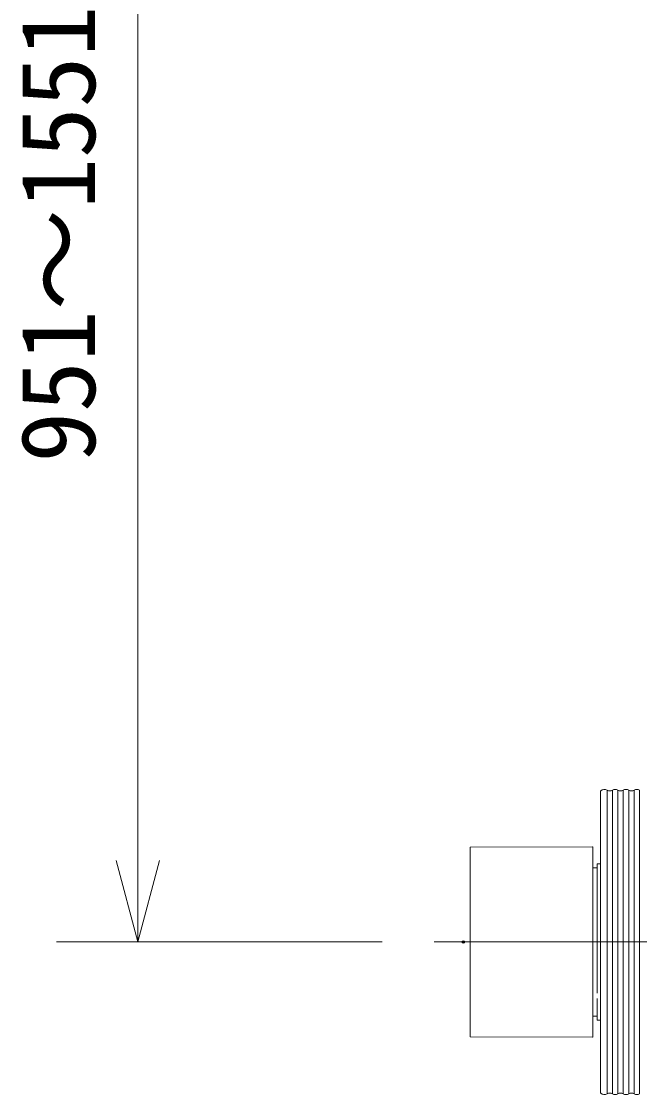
# Model space of a CAD drawing. Units: millimetres, scale not verified. Extents: x -62 to 63, y -56 to 57.
# Drawn here: x 4.06 to 19.25, y 3.77 to 30.15 of the extents above; entities that cross this region are included whole.
import ezdxf
from ezdxf.enums import TextEntityAlignment as Align

# ---------------------------------------------------------------- set-up
doc = ezdxf.new("R2010")
doc.units = ezdxf.units.MM
doc.header["$LTSCALE"] = 0.125
doc.header["$PDMODE"] = 32
doc.header["$PDSIZE"] = 0.0625
doc.linetypes.add('USER2', pattern=[8, 5, -1, 1, -1])
for name, color, linetype, lineweight in [('0-0_0', 7, 'Continuous', 18), ('0-4_GAIKEI', 1, 'Continuous', 18), ('0-5_SUNPO', 7, 'Continuous', 18)]:
    doc.layers.add(name, color=color, linetype=linetype, lineweight=lineweight)
doc.layers.add('0-1_DEFPOINTS', color=7, linetype='Continuous')
doc.styles.add('ＭＳ ゴシック', font='')
doc.styles.get('ＭＳ ゴシック').set_extended_font_data('MS Gothic')

# ---------------------------------------------------------------- blocks, each defined once
blk = doc.blocks.new('_OPEN30')
at = {"layer": '0-0_0'}
blk.add_line((0, 0), (-1, 0), dxfattribs=at)
blk.add_lwpolyline([(-1, 0.26795), (0, 0), (-1, -0.26795)], dxfattribs=at)
blk = doc.blocks.new('D6')
at = {"layer": '0-1_DEFPOINTS'}
blk.add_point((10.4115, 12.0851), dxfattribs=at)
at = {"layer": '0-5_SUNPO'}
for p, q in [((2.4115, 14.0851), (2.4115, 44.9018)), ((8.4115, 12.0851), (0.4115, 12.0851))]:
    blk.add_line(p, q, dxfattribs=at)
at = {"layer": '0-5_SUNPO', "xscale": 2, "yscale": 2, "rotation": 270}
blk.add_blockref('_OPEN30', (2.4115, 12.0851), dxfattribs=at)
at = {"layer": '0-5_SUNPO', "style": 'ＭＳ ゴシック'}
blk.add_text('951～1551', height=1.833, rotation=90, dxfattribs=at).set_placement((1.9115, 23.8685), align=Align.BOTTOM_LEFT)

msp = doc.modelspace()

# ---------------------------------------------------------------- linework, layer by layer
at = {"layer": '0-4_GAIKEI', "color": 7}
for p, q in [((18.2838, 11.2159), (18.2838, 3.8219)), ((18.4486, 3.7864), (18.4486, 11.2514)), ((18.5815, 3.7864), (18.5815, 11.2514)), ((18.7144, 3.7864), (18.7144, 11.2514)), ((18.8473, 3.7864), (18.8473, 11.2514)), ((18.9802, 3.7864), (18.9802, 11.2514)), ((19.1132, 3.7864), (19.1132, 11.2514)), ((19.2461, 3.7864), (19.2461, 11.2514)), ((18.0873, 9.8564), (15.0838, 9.8464)), ((15.0838, 9.8464), (15.0838, 5.1914)), ((18.0973, 9.8464), (18.0973, 5.1914)), ((20.33, 7.5189), (14.1963, 7.5189)), ((18.0873, 5.1814), (15.0838, 5.1914)), ((18.0973, 5.1914), (18.0873, 5.1814))]:
    msp.add_line(p, q, dxfattribs=at)
at = {"layer": '0-4_GAIKEI'}
for p, q in [((18.0973, 9.8464), (18.0873, 9.8564)), ((18.0973, 9.3439), (18.2038, 9.3439)), ((18.2038, 9.4339), (18.2138, 9.4439)), ((18.2038, 9.4339), (18.2038, 6.261)), ((18.2838, 9.4439), (18.2138, 9.4439)), ((18.2038, 6.1317), (18.2038, 5.6039)), ((18.0973, 5.6939), (18.2038, 5.6939)), ((18.2038, 5.6039), (18.2138, 5.5939)), ((18.2838, 5.5939), (18.2138, 5.5939))]:
    msp.add_line(p, q, dxfattribs=at)
at = {"layer": '0-4_GAIKEI', "color": 7, "linetype": 'USER2'}
msp.add_line((14.2096, 7.5189), (20.6484, 7.5189), dxfattribs=at)
at = {"layer": '0-4_GAIKEI', "color": 7}
for centre, radius, start, end in [((18.3088, 11.2159), 0.025, 131.81554, 180), ((18.3821, 11.1339), 0.1349, 60.49646, 131.81554), ((18.515, 11.3688), 0.1349, 240.49646, 299.50354), ((18.6479, 11.1339), 0.1349, 60.49646, 119.50354), ((18.7809, 11.3688), 0.1349, 240.49646, 299.50354), ((18.9138, 11.1339), 0.1349, 60.49646, 119.50354), ((19.0467, 11.3688), 0.1349, 240.49646, 299.50354), ((19.1796, 11.1339), 0.1349, 60.49646, 119.50354), ((18.3088, 3.8219), 0.025, 180, 228.18446), ((18.3821, 3.9038), 0.1349, 228.18446, 299.50354), ((18.515, 3.6689), 0.1349, 60.49646, 119.50354), ((18.6479, 3.9038), 0.1349, 240.49646, 299.50354), ((18.7809, 3.6689), 0.1349, 60.49646, 119.50354), ((18.9138, 3.9038), 0.1349, 240.49646, 299.50354), ((19.0467, 3.6689), 0.1349, 60.49646, 119.50354), ((19.1796, 3.9038), 0.1349, 240.49646, 299.50354)]:
    msp.add_arc(centre, radius, start, end, dxfattribs=at)

# ---------------------------------------------------------------- block references
at = {"layer": '0-5_SUNPO'}
msp.add_blockref('D6', (4.5056, -4.5662), dxfattribs=at)

doc.saveas('drawing.dxf')
